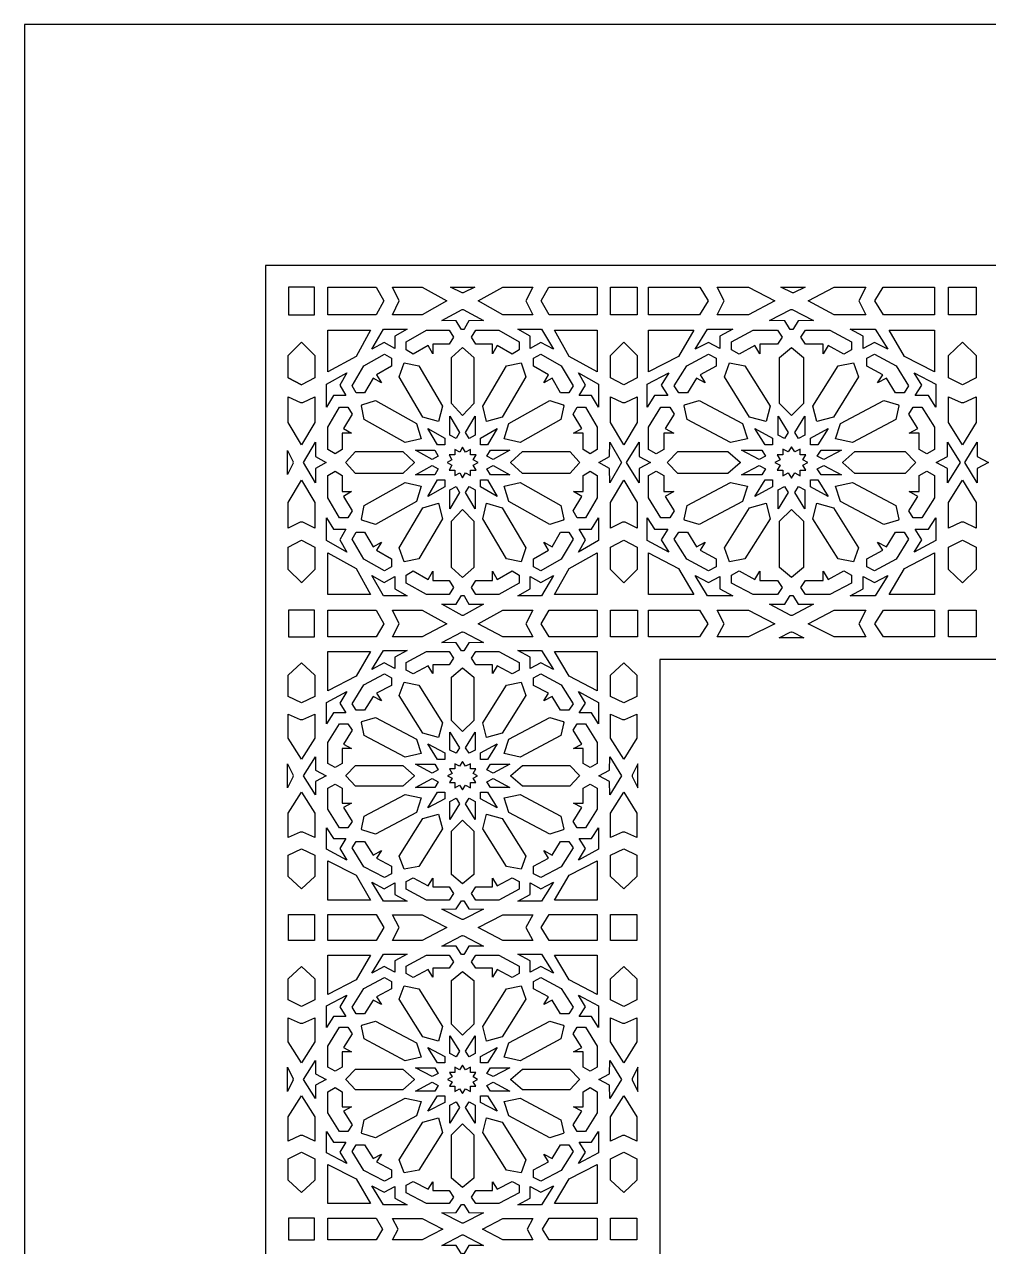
# Model space of a CAD drawing. Extents: x -330 to 330, y -275 to 275.
# Drawn here: x -330 to -110, y -4 to 275 of the extents above; entities that cross this region are included whole.
import ezdxf

# ---------------------------------------------------------------- set-up
doc = ezdxf.new("R2010")
doc.units = 0
doc.layers.add('LAYER_1', color=18, linetype='CONTINUOUS')
doc.layers.add('LAYER_2', color=150, linetype='CONTINUOUS')

msp = doc.modelspace()

# ---------------------------------------------------------------- linework, layer by layer
at = {"layer": 'LAYER_1'}
for points in [[(-330, 275), (-330, -275), (330, -275), (330, 130), (180, 275)], [(-269.77, 208.73), (-263.77, 208.73), (-263.77, 215), (-269.77, 215)], [(-247.94, 211.91), (-249.76, 208.73), (-255.41, 208.73), (-260.75, 208.73), (-260.75, 215), (-249.71, 215)], [(-233.57, 211.87), (-239.21, 208.74), (-246, 208.74), (-244.47, 211.87), (-246, 215), (-239.21, 215)], [(-229.87, 213.7), (-230, 213.72), (-230.13, 213.7), (-232.77, 215), (-227.23, 215)], [(-215.53, 211.87), (-214, 208.74), (-220.79, 208.74), (-226.43, 211.87), (-220.79, 215), (-214, 215)], [(-199.25, 208.73), (-204.59, 208.73), (-210.24, 208.73), (-212.06, 211.91), (-210.29, 215), (-199.25, 215)], [(-190.14, 208.73), (-196.22, 208.73), (-196.22, 215), (-190.14, 215)], [(-173.98, 211.91), (-175.9, 208.73), (-181.89, 208.73), (-187.57, 208.73), (-187.57, 215), (-175.85, 215)], [(-158.72, 211.87), (-164.71, 208.74), (-171.92, 208.74), (-170.29, 211.87), (-171.92, 215), (-164.71, 215)], [(-154.47, 213.7), (-154.6, 213.72), (-154.73, 213.7), (-157.37, 215), (-151.83, 215)], [(-139.59, 211.87), (-137.96, 208.74), (-145.16, 208.74), (-151.15, 211.87), (-145.16, 215), (-137.96, 215)], [(-122.31, 208.73), (-127.98, 208.73), (-133.97, 208.73), (-135.9, 211.91), (-134.03, 215), (-122.31, 215)], [(-112.78, 208.73), (-119.11, 208.73), (-119.11, 215), (-112.78, 215)], [(-225.26, 207.38), (-228.54, 207.32), (-229.58, 205.59), (-229.72, 205.36), (-230, 205.36), (-230.28, 205.36), (-230.42, 205.59), (-231.46, 207.32), (-234.74, 207.38), (-230.13, 209.93), (-230, 209.9), (-229.87, 209.93)], [(-149.91, 207.38), (-153.39, 207.32), (-154.49, 205.59), (-154.64, 205.36), (-154.94, 205.36), (-155.23, 205.36), (-155.38, 205.59), (-156.48, 207.32), (-159.97, 207.38), (-155.07, 209.93), (-154.94, 209.9), (-154.8, 209.93)], [(-254.29, 199.17), (-260.75, 195.66), (-260.75, 205.17), (-251, 205.17)], [(-245.43, 203.81), (-245.43, 201.03), (-247.89, 202.42), (-250.74, 200.84), (-248.03, 205.43), (-242.62, 205.45)], [(-233.04, 205.17), (-232.04, 203.57), (-233.03, 201.98), (-236.79, 201.98), (-236.79, 199.84), (-237.88, 201.69), (-241.28, 199.76), (-242.91, 200.69), (-242.91, 202.54), (-238.24, 205.17)], [(-217.09, 202.54), (-217.09, 200.69), (-218.72, 199.76), (-222.12, 201.69), (-223.21, 199.84), (-223.21, 201.98), (-226.97, 201.98), (-227.96, 203.57), (-226.96, 205.17), (-221.76, 205.17)], [(-211.97, 205.43), (-209.26, 200.84), (-212.11, 202.42), (-214.57, 201.03), (-214.57, 203.81), (-217.38, 205.45)], [(-199.25, 195.66), (-205.71, 199.17), (-209, 205.17), (-199.25, 205.17)], [(-180.71, 199.17), (-187.57, 195.66), (-187.57, 205.17), (-177.21, 205.17)], [(-171.31, 203.81), (-171.31, 201.03), (-173.91, 202.42), (-176.94, 200.84), (-174.07, 205.43), (-168.32, 205.45)], [(-158.16, 205.17), (-157.1, 203.57), (-158.16, 201.98), (-162.14, 201.98), (-162.14, 199.84), (-163.29, 201.69), (-166.9, 199.76), (-168.63, 200.69), (-168.63, 202.54), (-163.68, 205.17)], [(-141.24, 202.54), (-141.24, 200.69), (-142.97, 199.76), (-146.58, 201.69), (-147.74, 199.84), (-147.74, 201.98), (-151.72, 201.98), (-152.77, 203.57), (-151.71, 205.17), (-146.19, 205.17)], [(-135.8, 205.43), (-132.93, 200.84), (-135.96, 202.42), (-138.56, 201.03), (-138.56, 203.81), (-141.55, 205.45)], [(-122.31, 195.66), (-129.17, 199.17), (-132.66, 205.17), (-122.31, 205.17)], [(-263.76, 199.46), (-263.76, 194.3), (-266.76, 192.71), (-269.78, 194.3), (-269.78, 199.46), (-266.74, 202.45)], [(-227.43, 198.99), (-227.43, 188.43), (-230, 185.75), (-232.57, 188.43), (-232.57, 198.99), (-230, 201.23)], [(-190.13, 199.46), (-190.13, 194.3), (-193.18, 192.7), (-196.23, 194.3), (-196.23, 199.46), (-193.18, 202.45)], [(-152.21, 198.99), (-152.21, 188.43), (-154.94, 185.75), (-157.66, 188.43), (-157.66, 198.99), (-154.94, 201.23)], [(-112.77, 199.46), (-112.77, 194.3), (-115.92, 192.7), (-119.12, 194.3), (-119.12, 199.46), (-115.92, 202.45)], [(-246.22, 198.81), (-246.22, 196.96), (-249.62, 195.03), (-248.54, 193.19), (-250.41, 194.25), (-252.37, 190.92), (-254.27, 190.92), (-255.2, 192.51), (-252.51, 197.09), (-247.85, 199.73)], [(-207.49, 197.09), (-204.8, 192.51), (-205.73, 190.92), (-207.63, 190.92), (-209.59, 194.25), (-211.46, 193.19), (-210.38, 195.03), (-213.78, 196.96), (-213.78, 198.81), (-212.15, 199.73)], [(-172.15, 198.81), (-172.15, 196.96), (-175.75, 195.03), (-174.6, 193.19), (-176.59, 194.25), (-178.68, 190.92), (-180.68, 190.92), (-181.68, 192.51), (-178.82, 197.09), (-173.88, 199.73)], [(-131.05, 197.09), (-128.2, 192.51), (-129.19, 190.92), (-131.2, 190.92), (-133.28, 194.25), (-135.27, 193.19), (-134.12, 195.03), (-137.73, 196.96), (-137.73, 198.81), (-136, 199.73)], [(-258.03, 192.66), (-256.62, 190.26), (-259.44, 190.26), (-261.03, 187.62), (-261.03, 192.84), (-256.42, 195.46)], [(-240, 197.03), (-234.61, 187.87), (-235.48, 184.32), (-239.06, 185.37), (-244.44, 194.52), (-243.36, 197.71)], [(-215.56, 194.52), (-220.94, 185.37), (-224.52, 184.32), (-225.39, 187.87), (-220, 197.03), (-216.64, 197.71)], [(-198.97, 192.84), (-198.97, 187.62), (-200.56, 190.26), (-203.38, 190.26), (-201.97, 192.66), (-203.58, 195.46)], [(-184.68, 192.66), (-183.18, 190.26), (-186.18, 190.26), (-187.86, 187.62), (-187.86, 192.84), (-182.96, 195.46)], [(-165.55, 197.03), (-159.83, 187.87), (-160.75, 184.32), (-164.55, 185.37), (-170.26, 194.52), (-169.12, 197.71)], [(-139.62, 194.52), (-145.32, 185.37), (-149.12, 184.32), (-150.04, 187.87), (-144.32, 197.03), (-140.76, 197.71)], [(-122.01, 192.84), (-122.01, 187.62), (-123.7, 190.26), (-126.7, 190.26), (-125.2, 192.66), (-126.91, 195.46)], [(-266.76, 192.71), (-266.76, 192.71), (-266.74, 192.7), (-266.76, 192.71), (-266.77, 192.7), (-269.78, 194.3)], [(-263.76, 184.1), (-266.76, 179.03), (-269.78, 184.1), (-269.78, 189.97), (-267.01, 188.66), (-266.49, 188.66), (-263.76, 189.97)], [(-190.13, 184.1), (-193.18, 179.01), (-196.23, 184.1), (-196.23, 189.97), (-193.47, 188.66), (-192.89, 188.66), (-190.13, 189.97)], [(-112.77, 184.1), (-115.92, 179.01), (-119.12, 184.1), (-119.12, 189.97), (-116.23, 188.66), (-115.63, 188.66), (-112.77, 189.97)], [(-256.18, 187.66), (-255.24, 186.06), (-257.2, 182.73), (-255.32, 181.66), (-257.49, 181.66), (-257.49, 177.98), (-259.12, 177), (-260.75, 177.99), (-260.75, 183.09), (-258.07, 187.66)], [(-240.55, 183.88), (-239.49, 180.38), (-243.13, 179.54), (-252.45, 184.82), (-253.11, 187.96), (-252.99, 188.16), (-249.89, 189.17)], [(-207.01, 188.16), (-206.89, 187.96), (-207.55, 184.82), (-216.87, 179.54), (-220.51, 180.38), (-219.45, 183.88), (-210.11, 189.17)], [(-199.25, 183.09), (-199.25, 177.99), (-200.88, 177), (-202.51, 177.98), (-202.51, 181.66), (-204.68, 181.66), (-202.8, 182.73), (-204.76, 186.06), (-203.82, 187.66), (-201.93, 187.66)], [(-182.71, 187.66), (-181.71, 186.06), (-183.8, 182.73), (-181.81, 181.66), (-184.1, 181.66), (-184.1, 177.98), (-185.83, 177), (-187.57, 177.99), (-187.57, 183.09), (-184.72, 187.66)], [(-166.13, 183.88), (-165, 180.38), (-168.87, 179.54), (-178.76, 184.82), (-179.46, 187.96), (-179.33, 188.16), (-176.04, 189.17)], [(-130.55, 188.16), (-130.42, 187.96), (-131.12, 184.82), (-141.01, 179.54), (-144.87, 180.38), (-143.75, 183.88), (-133.84, 189.17)], [(-122.31, 183.09), (-122.31, 177.99), (-124.05, 177), (-125.77, 177.98), (-125.77, 181.66), (-128.07, 181.66), (-126.07, 182.73), (-128.16, 186.06), (-127.16, 187.66), (-125.16, 187.66)], [(-230.68, 181.83), (-231.49, 180.45), (-232.9, 181.25), (-232.9, 185.59)], [(-227.1, 181.25), (-228.51, 180.45), (-229.32, 181.83), (-227.1, 185.59)], [(-155.66, 181.83), (-156.52, 180.45), (-158.01, 181.25), (-158.01, 185.59)], [(-151.86, 181.25), (-153.36, 180.45), (-154.21, 181.83), (-151.86, 185.59)], [(-234.07, 180.57), (-234.07, 179), (-235.69, 179), (-237.9, 182.75)], [(-224.31, 179), (-225.93, 179), (-225.93, 180.57), (-222.1, 182.75)], [(-159.25, 180.57), (-159.25, 179), (-160.98, 179), (-163.32, 182.75)], [(-148.9, 179), (-150.62, 179), (-150.62, 180.57), (-146.56, 182.75)], [(-263.54, 176.39), (-261.1, 175), (-263.54, 173.61), (-263.57, 170.38), (-266.28, 175), (-263.57, 179.62)], [(-193.72, 175), (-196.43, 170.38), (-196.46, 173.61), (-198.9, 175), (-196.46, 176.39), (-196.43, 179.62)], [(-189.69, 176.39), (-187.13, 175), (-189.69, 173.61), (-189.72, 170.38), (-192.57, 175), (-189.72, 179.62)], [(-156.89, 173.28), (-156.89, 171.95), (-155.67, 172.6), (-154.94, 171.43), (-154.2, 172.6), (-152.98, 171.95), (-152.98, 173.28), (-151.64, 173.28), (-152.33, 174.38), (-151.17, 175), (-152.33, 175.62), (-151.64, 176.72), (-152.98, 176.72), (-152.98, 178.05), (-154.2, 177.4), (-154.94, 178.57), (-155.67, 177.4), (-156.89, 178.05), (-156.89, 176.72), (-158.24, 176.72), (-157.55, 175.62), (-158.71, 175), (-157.55, 174.38), (-158.24, 173.28)], [(-116.44, 175), (-119.32, 170.38), (-119.35, 173.61), (-121.94, 175), (-119.35, 176.39), (-119.32, 179.62)], [(-112.54, 176.39), (-109.97, 175), (-112.54, 173.61), (-112.57, 170.38), (-115.41, 175), (-112.57, 179.62)], [(-268.7, 175.13), (-268.72, 175), (-268.7, 174.87), (-270, 172.23), (-270, 177.77)], [(-241.02, 175.06), (-241.04, 175), (-241.02, 174.94), (-243.66, 172.48), (-254.44, 172.48), (-256.61, 174.88), (-256.66, 175), (-256.61, 175.12), (-254.44, 177.52), (-243.66, 177.52)], [(-236.36, 177.83), (-235.56, 176.47), (-236.96, 175.67), (-240.77, 177.83)], [(-231.78, 178), (-231.78, 176.72), (-233.06, 176.72), (-232.42, 175.63), (-233.52, 175), (-232.42, 174.37), (-233.06, 173.28), (-231.78, 173.28), (-231.78, 172), (-230.66, 172.63), (-230, 171.52), (-229.34, 172.63), (-228.22, 172), (-228.22, 173.28), (-226.94, 173.28), (-227.58, 174.37), (-226.48, 175), (-227.58, 175.63), (-226.94, 176.72), (-228.22, 176.72), (-228.22, 178), (-229.34, 177.37), (-230, 178.48), (-230.66, 177.37)], [(-223.04, 175.67), (-224.44, 176.47), (-223.64, 177.83), (-219.23, 177.83)], [(-205.56, 177.52), (-203.39, 175.12), (-203.34, 175), (-203.39, 174.88), (-205.56, 172.48), (-216.34, 172.48), (-218.98, 174.94), (-218.96, 175), (-218.98, 175.06), (-216.34, 177.52)], [(-166.62, 175.06), (-166.65, 175), (-166.62, 174.94), (-169.43, 172.48), (-180.87, 172.48), (-183.17, 174.88), (-183.22, 175), (-183.17, 175.12), (-180.87, 177.52), (-169.43, 177.52)], [(-161.69, 177.83), (-160.83, 176.47), (-162.32, 175.67), (-166.37, 177.83)], [(-147.55, 175.67), (-149.04, 176.47), (-148.19, 177.83), (-143.51, 177.83)], [(-129, 177.52), (-126.7, 175.12), (-126.65, 175), (-126.7, 174.88), (-129, 172.48), (-140.45, 172.48), (-143.25, 174.94), (-143.22, 175), (-143.25, 175.06), (-140.45, 177.52)], [(-257.49, 172.02), (-257.49, 168.34), (-255.32, 168.34), (-257.2, 167.27), (-255.24, 163.94), (-256.18, 162.34), (-258.07, 162.34), (-260.75, 166.91), (-260.75, 172.01), (-259.12, 173)], [(-235.56, 173.53), (-236.36, 172.17), (-240.77, 172.17), (-236.96, 174.33)], [(-219.23, 172.17), (-223.64, 172.17), (-224.44, 173.53), (-223.04, 174.33)], [(-199.25, 172.01), (-199.25, 166.91), (-201.93, 162.34), (-203.82, 162.34), (-204.76, 163.94), (-202.8, 167.27), (-204.68, 168.34), (-202.51, 168.34), (-202.51, 172.02), (-200.88, 173)], [(-184.1, 172.02), (-184.1, 168.34), (-181.81, 168.34), (-183.8, 167.27), (-181.71, 163.94), (-182.71, 162.34), (-184.72, 162.34), (-187.57, 166.91), (-187.57, 172.01), (-185.83, 173)], [(-160.83, 173.53), (-161.69, 172.17), (-166.37, 172.17), (-162.32, 174.33)], [(-143.51, 172.17), (-148.19, 172.17), (-149.04, 173.53), (-147.55, 174.33)], [(-122.31, 172.01), (-122.31, 166.91), (-125.16, 162.34), (-127.16, 162.34), (-128.16, 163.94), (-126.07, 167.27), (-128.07, 168.34), (-125.77, 168.34), (-125.77, 172.02), (-124.05, 173)], [(-263.76, 165.9), (-263.76, 160.03), (-266.49, 161.34), (-267.05, 161.34), (-269.78, 160.03), (-269.78, 165.9), (-266.74, 170.99)], [(-239.49, 169.62), (-240.55, 166.12), (-249.89, 160.83), (-252.99, 161.84), (-253.11, 162.04), (-252.45, 165.18), (-243.13, 170.46)], [(-234.07, 169.43), (-237.9, 167.25), (-235.69, 171), (-234.07, 171)], [(-224.31, 171), (-222.1, 167.25), (-225.93, 169.43), (-225.93, 171)], [(-207.55, 165.18), (-206.89, 162.04), (-207.01, 161.84), (-210.11, 160.83), (-219.45, 166.12), (-220.51, 169.62), (-216.87, 170.46)], [(-190.13, 165.9), (-190.13, 160.03), (-192.89, 161.34), (-193.47, 161.34), (-196.23, 160.03), (-196.23, 165.9), (-193.18, 170.99)], [(-165, 169.62), (-166.13, 166.12), (-176.04, 160.83), (-179.33, 161.84), (-179.46, 162.04), (-178.76, 165.18), (-168.87, 170.46)], [(-159.25, 169.43), (-163.32, 167.25), (-160.98, 171), (-159.25, 171)], [(-148.9, 171), (-146.56, 167.25), (-150.62, 169.43), (-150.62, 171)], [(-131.12, 165.18), (-130.42, 162.04), (-130.55, 161.84), (-133.84, 160.83), (-143.75, 166.12), (-144.87, 169.62), (-141.01, 170.46)], [(-112.77, 165.9), (-112.77, 160.03), (-115.63, 161.34), (-116.23, 161.34), (-119.12, 160.03), (-119.12, 165.9), (-115.92, 170.99)], [(-230.68, 168.17), (-232.9, 164.41), (-232.9, 168.75), (-231.49, 169.55)], [(-227.1, 168.75), (-227.1, 164.41), (-229.32, 168.17), (-228.51, 169.55)], [(-155.66, 168.17), (-158.01, 164.41), (-158.01, 168.75), (-156.52, 169.55)], [(-151.86, 168.75), (-151.86, 164.41), (-154.21, 168.17), (-153.36, 169.55)], [(-234.61, 162.13), (-240, 152.97), (-243.36, 152.29), (-244.44, 155.48), (-239.06, 164.63), (-235.48, 165.68)], [(-220.94, 164.63), (-215.56, 155.48), (-216.64, 152.29), (-220, 152.97), (-225.39, 162.13), (-224.52, 165.68)], [(-159.83, 162.13), (-165.55, 152.97), (-169.12, 152.29), (-170.26, 155.48), (-164.55, 164.63), (-160.75, 165.68)], [(-145.32, 164.63), (-139.62, 155.48), (-140.76, 152.29), (-144.32, 152.97), (-150.04, 162.13), (-149.12, 165.68)], [(-259.44, 159.74), (-256.62, 159.74), (-258.03, 157.34), (-256.42, 154.54), (-261.03, 157.16), (-261.03, 162.38)], [(-227.43, 161.57), (-227.43, 151.01), (-230, 148.77), (-232.57, 151.01), (-232.57, 161.57), (-230, 164.25)], [(-198.97, 157.16), (-203.58, 154.54), (-201.97, 157.34), (-203.38, 159.74), (-200.56, 159.74), (-198.97, 162.38)], [(-186.18, 159.74), (-183.18, 159.74), (-184.68, 157.34), (-182.96, 154.54), (-187.86, 157.16), (-187.86, 162.38)], [(-152.21, 161.57), (-152.21, 151.01), (-154.94, 148.77), (-157.66, 151.01), (-157.66, 161.57), (-154.94, 164.25)], [(-122.01, 157.16), (-126.91, 154.54), (-125.2, 157.34), (-126.7, 159.74), (-123.7, 159.74), (-122.01, 162.38)], [(-250.41, 155.75), (-248.54, 156.81), (-249.62, 154.97), (-246.22, 153.04), (-246.22, 151.19), (-247.85, 150.27), (-252.51, 152.91), (-255.2, 157.49), (-254.27, 159.08), (-252.37, 159.08)], [(-205.73, 159.08), (-204.8, 157.49), (-207.49, 152.91), (-212.15, 150.27), (-213.78, 151.19), (-213.78, 153.04), (-210.38, 154.97), (-211.46, 156.81), (-209.59, 155.75), (-207.63, 159.08)], [(-176.59, 155.75), (-174.6, 156.81), (-175.75, 154.97), (-172.15, 153.04), (-172.15, 151.19), (-173.88, 150.27), (-178.82, 152.91), (-181.68, 157.49), (-180.68, 159.08), (-178.68, 159.08)], [(-129.19, 159.08), (-128.2, 157.49), (-131.05, 152.91), (-136, 150.27), (-137.73, 151.19), (-137.73, 153.04), (-134.12, 154.97), (-135.27, 156.81), (-133.28, 155.75), (-131.2, 159.08)], [(-263.76, 155.7), (-263.76, 150.54), (-266.76, 147.56), (-266.77, 147.57), (-266.77, 147.57), (-269.78, 150.54), (-269.78, 155.7), (-266.77, 157.3), (-266.77, 157.28), (-266.74, 157.3)], [(-190.13, 155.7), (-190.13, 150.54), (-193.18, 147.55), (-196.23, 150.54), (-196.23, 155.7), (-193.18, 157.3)], [(-112.77, 155.7), (-112.77, 150.54), (-115.92, 147.55), (-119.12, 150.54), (-119.12, 155.7), (-115.92, 157.3)], [(-254.29, 150.83), (-251, 144.83), (-260.75, 144.83), (-260.75, 154.34)], [(-199.25, 144.83), (-209, 144.83), (-205.71, 150.83), (-199.25, 154.34)], [(-180.71, 150.83), (-177.21, 144.83), (-187.57, 144.83), (-187.57, 154.34)], [(-122.31, 144.83), (-132.66, 144.83), (-129.17, 150.83), (-122.31, 154.34)], [(-247.89, 147.58), (-245.43, 148.97), (-245.43, 146.19), (-242.62, 144.55), (-248.03, 144.57), (-250.74, 149.16)], [(-237.88, 148.31), (-236.79, 150.16), (-236.79, 148.02), (-233.03, 148.02), (-232.04, 146.43), (-233.04, 144.83), (-238.24, 144.83), (-242.91, 147.46), (-242.91, 149.31), (-241.28, 150.24)], [(-217.09, 149.31), (-217.09, 147.46), (-221.76, 144.83), (-226.96, 144.83), (-227.96, 146.43), (-226.97, 148.02), (-223.21, 148.02), (-223.21, 150.16), (-222.12, 148.31), (-218.72, 150.24)], [(-211.97, 144.57), (-217.38, 144.55), (-214.57, 146.19), (-214.57, 148.97), (-212.11, 147.58), (-209.26, 149.16)], [(-173.91, 147.58), (-171.31, 148.97), (-171.31, 146.19), (-168.32, 144.55), (-174.07, 144.57), (-176.94, 149.16)], [(-163.29, 148.31), (-162.14, 150.16), (-162.14, 148.02), (-158.16, 148.02), (-157.1, 146.43), (-158.16, 144.83), (-163.68, 144.83), (-168.63, 147.46), (-168.63, 149.31), (-166.9, 150.24)], [(-141.24, 149.31), (-141.24, 147.46), (-146.19, 144.83), (-151.71, 144.83), (-152.77, 146.43), (-151.72, 148.02), (-147.74, 148.02), (-147.74, 150.16), (-146.58, 148.31), (-142.97, 150.24)], [(-135.8, 144.57), (-141.55, 144.55), (-138.56, 146.19), (-138.56, 148.97), (-135.96, 147.58), (-132.93, 149.16)], [(-266.76, 147.56), (-266.76, 147.56), (-266.74, 147.55), (-266.76, 147.56), (-266.77, 147.55), (-266.77, 147.57)], [(-229.58, 144.41), (-228.54, 142.68), (-225.26, 142.62), (-229.87, 140.07), (-230, 140.1), (-230.13, 140.07), (-234.74, 142.62), (-231.46, 142.68), (-230.42, 144.41), (-230.28, 144.64), (-230, 144.64), (-229.72, 144.64)], [(-154.49, 144.41), (-153.39, 142.68), (-149.91, 142.62), (-154.8, 140.07), (-154.94, 140.1), (-155.07, 140.07), (-159.97, 142.62), (-156.48, 142.68), (-155.38, 144.41), (-155.23, 144.64), (-154.94, 144.64), (-154.64, 144.64)], [(-269.76, 135.17), (-263.77, 135.17), (-263.77, 141.27), (-269.76, 141.27)], [(-247.97, 138.13), (-249.76, 135.18), (-260.75, 135.18), (-260.75, 138.13), (-260.75, 141.27), (-249.76, 141.27)], [(-233.57, 138.13), (-239.21, 135.19), (-246, 135.19), (-244.47, 138.13), (-246, 141.26), (-239.21, 141.26)], [(-215.53, 138.13), (-214, 135.19), (-220.79, 135.19), (-226.43, 138.13), (-220.79, 141.26), (-214, 141.26)], [(-199.25, 138.13), (-199.25, 135.18), (-210.24, 135.18), (-212.03, 138.13), (-210.24, 141.27), (-199.25, 141.27)], [(-190.05, 138.13), (-190.05, 135.17), (-196.23, 135.17), (-196.23, 138.13), (-196.23, 141.27), (-190.05, 141.27)], [(-174, 138.13), (-175.9, 135.18), (-187.57, 135.18), (-187.57, 138.13), (-187.57, 141.27), (-175.9, 141.27)], [(-158.72, 138.13), (-164.71, 135.19), (-171.92, 135.19), (-170.29, 138.13), (-171.92, 141.26), (-164.71, 141.26)], [(-139.59, 138.13), (-137.96, 135.19), (-145.16, 135.19), (-151.15, 138.13), (-145.16, 141.26), (-137.96, 141.26)], [(-122.31, 138.13), (-122.31, 135.18), (-133.97, 135.18), (-135.88, 138.13), (-133.97, 141.27), (-122.31, 141.27)], [(-112.78, 138.13), (-112.78, 135.17), (-119.11, 135.17), (-119.11, 138.13), (-119.11, 141.27), (-112.78, 141.27)], [(-225.26, 133.91), (-228.54, 133.85), (-229.58, 132.22), (-229.72, 132), (-230, 132.01), (-230.28, 132), (-230.42, 132.22), (-231.46, 133.85), (-234.74, 133.91), (-230.13, 136.3), (-230, 136.28), (-229.87, 136.3)], [(-152.14, 135), (-157.73, 135), (-155.07, 136.3), (-154.94, 136.28), (-154.8, 136.3)], [(-254.29, 126.19), (-260.75, 122.89), (-260.75, 131.83), (-251, 131.83)], [(-245.43, 130.55), (-245.43, 127.94), (-247.89, 129.25), (-250.74, 127.76), (-248.03, 132.08), (-242.62, 132.09)], [(-233.04, 131.83), (-232.04, 130.33), (-233.03, 128.83), (-236.79, 128.83), (-236.79, 126.82), (-237.88, 128.56), (-241.28, 126.75), (-242.91, 127.62), (-242.91, 129.35), (-238.24, 131.83)], [(-217.09, 129.35), (-217.09, 127.62), (-218.72, 126.75), (-222.12, 128.56), (-223.21, 126.82), (-223.21, 128.83), (-226.97, 128.83), (-227.96, 130.33), (-226.96, 131.83), (-221.76, 131.83)], [(-211.97, 132.08), (-209.26, 127.76), (-212.11, 129.25), (-214.57, 127.94), (-214.57, 130.55), (-217.38, 132.09)], [(-199.25, 122.89), (-205.71, 126.19), (-209, 131.83), (-199.25, 131.83)], [(-263.76, 126.46), (-263.76, 121.61), (-266.77, 120.11), (-269.78, 121.61), (-269.78, 126.46), (-266.77, 129.27)], [(-190.22, 126.46), (-190.22, 121.61), (-193.23, 120.11), (-196.24, 121.61), (-196.24, 126.46), (-193.23, 129.27)], [(-246.22, 125.85), (-246.22, 124.11), (-249.62, 122.3), (-248.54, 120.57), (-250.41, 121.57), (-252.37, 118.43), (-254.27, 118.43), (-255.2, 119.93), (-252.51, 124.23), (-247.85, 126.72)], [(-227.43, 126.02), (-227.43, 116.09), (-230, 113.58), (-232.57, 116.09), (-232.57, 126.02), (-230, 128.12)], [(-207.49, 124.23), (-204.8, 119.93), (-205.73, 118.43), (-207.63, 118.43), (-209.59, 121.57), (-211.46, 120.57), (-210.38, 122.3), (-213.78, 124.11), (-213.78, 125.85), (-212.15, 126.72)], [(-240, 124.18), (-234.61, 115.57), (-235.48, 112.23), (-239.06, 113.22), (-244.44, 121.82), (-243.36, 124.82)], [(-215.56, 121.82), (-220.94, 113.22), (-224.52, 112.23), (-225.39, 115.57), (-220, 124.18), (-216.64, 124.82)], [(-258.03, 120.07), (-256.62, 117.82), (-259.44, 117.82), (-261.03, 115.34), (-261.03, 120.24), (-256.42, 122.7)], [(-198.97, 120.24), (-198.97, 115.34), (-200.56, 117.82), (-203.38, 117.82), (-201.97, 120.07), (-203.58, 122.7)], [(-263.76, 112.03), (-266.77, 107.24), (-269.78, 112.03), (-269.78, 117.55), (-267.05, 116.31), (-266.49, 116.31), (-263.76, 117.55)], [(-190.22, 112.03), (-193.23, 107.24), (-196.24, 112.03), (-196.24, 117.55), (-193.51, 116.31), (-192.95, 116.31), (-190.22, 117.55)], [(-256.18, 115.37), (-255.24, 113.87), (-257.2, 110.73), (-255.32, 109.73), (-257.49, 109.73), (-257.49, 106.27), (-259.12, 105.35), (-260.75, 106.28), (-260.75, 111.07), (-258.07, 115.37)], [(-240.55, 111.82), (-239.49, 108.53), (-243.13, 107.74), (-252.45, 112.7), (-253.11, 115.65), (-252.99, 115.84), (-249.89, 116.79)], [(-207.01, 115.84), (-206.89, 115.65), (-207.55, 112.7), (-216.87, 107.74), (-220.51, 108.53), (-219.45, 111.82), (-210.11, 116.79)], [(-199.25, 111.07), (-199.25, 106.28), (-200.88, 105.35), (-202.51, 106.27), (-202.51, 109.73), (-204.68, 109.73), (-202.8, 110.73), (-204.76, 113.87), (-203.82, 115.37), (-201.93, 115.37)], [(-230.68, 109.89), (-231.49, 108.6), (-232.9, 109.35), (-232.9, 113.43)], [(-227.1, 109.35), (-228.51, 108.6), (-229.32, 109.89), (-227.1, 113.43)], [(-234.07, 108.71), (-234.07, 107.23), (-235.69, 107.23), (-237.9, 110.75)], [(-224.31, 107.23), (-225.93, 107.23), (-225.93, 108.71), (-222.1, 110.75)], [(-268.7, 103.6), (-268.72, 103.47), (-268.7, 103.34), (-270, 100.7), (-270, 106.24)], [(-263.54, 104.77), (-261.1, 103.47), (-263.54, 102.17), (-263.57, 99.13), (-266.28, 103.47), (-263.57, 107.81)], [(-236.36, 106.13), (-235.56, 104.85), (-236.96, 104.1), (-240.77, 106.13)], [(-227.62, 102.91), (-226.58, 103.47), (-227.62, 104.03), (-227, 105.03), (-228.22, 105.03), (-228.22, 106.24), (-229.33, 105.65), (-230, 106.72), (-230.67, 105.65), (-231.78, 106.24), (-231.78, 105.03), (-233, 105.03), (-232.38, 104.03), (-233.42, 103.47), (-232.38, 102.91), (-233, 101.91), (-231.78, 101.91), (-231.78, 100.7), (-230.67, 101.3), (-230, 100.23), (-229.33, 101.3), (-228.22, 100.7), (-228.22, 101.91), (-227, 101.91)], [(-223.04, 104.1), (-224.44, 104.85), (-223.64, 106.13), (-219.23, 106.13)], [(-193.72, 103.47), (-196.43, 99.13), (-196.46, 102.17), (-198.9, 103.47), (-196.46, 104.77), (-196.43, 107.81)], [(-191.3, 103.6), (-191.28, 103.47), (-191.3, 103.34), (-190, 100.7), (-190, 106.24)], [(-241.02, 103.53), (-241.04, 103.47), (-241.02, 103.42), (-243.66, 101.11), (-254.44, 101.11), (-256.61, 103.36), (-256.66, 103.47), (-256.61, 103.59), (-254.44, 105.84), (-243.66, 105.84)], [(-205.56, 105.84), (-203.39, 103.59), (-203.34, 103.47), (-203.39, 103.36), (-205.56, 101.11), (-216.34, 101.11), (-218.98, 103.42), (-218.96, 103.47), (-218.98, 103.53), (-216.34, 105.84)], [(-257.49, 100.67), (-257.49, 97.21), (-255.32, 97.21), (-257.2, 96.21), (-255.24, 93.07), (-256.18, 91.57), (-258.07, 91.57), (-260.75, 95.87), (-260.75, 100.66), (-259.12, 101.59)], [(-235.56, 102.09), (-236.36, 100.81), (-240.77, 100.81), (-236.96, 102.84)], [(-219.23, 100.81), (-223.64, 100.81), (-224.44, 102.09), (-223.04, 102.84)], [(-199.25, 100.66), (-199.25, 95.87), (-201.93, 91.57), (-203.82, 91.57), (-204.76, 93.07), (-202.8, 96.21), (-204.68, 97.21), (-202.51, 97.21), (-202.51, 100.67), (-200.88, 101.59)], [(-263.76, 94.92), (-263.76, 89.4), (-266.49, 90.63), (-267.05, 90.63), (-269.78, 89.4), (-269.78, 94.92), (-266.77, 99.7)], [(-239.49, 98.41), (-240.55, 95.13), (-249.89, 90.15), (-252.99, 91.1), (-253.11, 91.29), (-252.45, 94.24), (-243.13, 99.2)], [(-234.07, 98.23), (-237.9, 96.19), (-235.69, 99.71), (-234.07, 99.71)], [(-230.68, 97.05), (-232.9, 93.51), (-232.9, 97.6), (-231.49, 98.35)], [(-227.1, 97.6), (-227.1, 93.51), (-229.32, 97.05), (-228.51, 98.35)], [(-224.31, 99.71), (-222.1, 96.19), (-225.93, 98.23), (-225.93, 99.71)], [(-207.55, 94.24), (-206.89, 91.29), (-207.01, 91.1), (-210.11, 90.15), (-219.45, 95.13), (-220.51, 98.41), (-216.87, 99.2)], [(-190.22, 94.92), (-190.22, 89.4), (-192.95, 90.63), (-193.51, 90.63), (-196.24, 89.4), (-196.24, 94.92), (-193.23, 99.7)], [(-234.61, 91.38), (-240, 82.76), (-243.36, 82.12), (-244.44, 85.12), (-239.06, 93.72), (-235.48, 94.72)], [(-227.43, 90.85), (-227.43, 80.93), (-230, 78.82), (-232.57, 80.93), (-232.57, 90.85), (-230, 93.36)], [(-220.94, 93.72), (-215.56, 85.12), (-216.64, 82.12), (-220, 82.76), (-225.39, 91.38), (-224.52, 94.72)], [(-259.44, 89.13), (-256.62, 89.13), (-258.03, 86.87), (-256.42, 84.24), (-261.03, 86.7), (-261.03, 91.61)], [(-198.97, 86.7), (-203.58, 84.24), (-201.97, 86.87), (-203.38, 89.13), (-200.56, 89.13), (-198.97, 91.61)], [(-263.76, 85.33), (-263.76, 80.48), (-266.77, 77.67), (-269.78, 80.48), (-269.78, 85.33), (-266.77, 86.83)], [(-250.41, 85.38), (-248.54, 86.38), (-249.62, 84.65), (-246.22, 82.83), (-246.22, 81.1), (-247.85, 80.23), (-252.51, 82.71), (-255.2, 87.01), (-254.27, 88.51), (-252.37, 88.51)], [(-205.73, 88.51), (-204.8, 87.01), (-207.49, 82.71), (-212.15, 80.23), (-213.78, 81.1), (-213.78, 82.83), (-210.38, 84.65), (-211.46, 86.38), (-209.59, 85.38), (-207.63, 88.51)], [(-190.22, 85.33), (-190.22, 80.48), (-193.23, 77.67), (-196.24, 80.48), (-196.24, 85.33), (-193.23, 86.83)], [(-254.29, 80.75), (-251, 75.11), (-260.75, 75.11), (-260.75, 84.05)], [(-199.25, 75.11), (-209, 75.11), (-205.71, 80.75), (-199.25, 84.05)], [(-247.89, 77.7), (-245.43, 79.01), (-245.43, 76.39), (-242.62, 74.85), (-248.03, 74.87), (-250.74, 79.19)], [(-237.88, 78.38), (-236.79, 80.12), (-236.79, 78.11), (-233.03, 78.11), (-232.04, 76.62), (-233.04, 75.11), (-238.24, 75.11), (-242.91, 77.59), (-242.91, 79.33), (-241.28, 80.19)], [(-217.09, 79.33), (-217.09, 77.59), (-221.76, 75.11), (-226.96, 75.11), (-227.96, 76.62), (-226.97, 78.11), (-223.21, 78.11), (-223.21, 80.12), (-222.12, 78.38), (-218.72, 80.19)], [(-211.97, 74.87), (-217.38, 74.85), (-214.57, 76.39), (-214.57, 79.01), (-212.11, 77.7), (-209.26, 79.19)], [(-229.58, 74.72), (-228.54, 73.09), (-225.26, 73.04), (-229.87, 70.64), (-230, 70.66), (-230.13, 70.64), (-234.74, 73.04), (-231.46, 73.09), (-230.42, 74.72), (-230.28, 74.94), (-230, 74.93), (-229.72, 74.94)], [(-263.77, 68.82), (-263.77, 65.86), (-269.77, 65.86), (-269.77, 68.82), (-269.77, 71.77), (-263.77, 71.77)], [(-255.41, 71.77), (-249.76, 71.77), (-247.97, 68.82), (-249.76, 65.86), (-255.41, 65.86), (-260.75, 65.86), (-260.75, 68.82), (-260.75, 71.77)], [(-233.57, 68.82), (-239.21, 65.87), (-246, 65.87), (-244.47, 68.82), (-246, 71.76), (-239.21, 71.76)], [(-215.53, 68.82), (-214, 65.87), (-220.79, 65.87), (-226.43, 68.82), (-220.79, 71.76), (-214, 71.76)], [(-199.25, 68.82), (-199.25, 65.86), (-204.59, 65.86), (-210.24, 65.86), (-212.03, 68.82), (-210.24, 71.77), (-204.59, 71.77), (-199.25, 71.77)], [(-190.23, 68.82), (-190.23, 65.86), (-196.23, 65.86), (-196.23, 68.82), (-196.23, 71.77), (-190.23, 71.77)], [(-225.26, 64.59), (-228.54, 64.54), (-229.58, 62.91), (-229.72, 62.69), (-230, 62.7), (-230.28, 62.69), (-230.42, 62.91), (-231.46, 64.54), (-234.74, 64.59), (-230.13, 66.99), (-230, 66.97), (-229.87, 66.99)], [(-254.29, 56.88), (-260.75, 53.58), (-260.75, 62.52), (-251, 62.52)], [(-245.43, 61.24), (-245.43, 58.63), (-247.89, 59.93), (-250.74, 58.44), (-248.03, 62.76), (-242.62, 62.78)], [(-233.04, 62.52), (-232.04, 61.01), (-233.03, 59.52), (-236.79, 59.52), (-236.79, 57.51), (-237.88, 59.25), (-241.28, 57.44), (-242.91, 58.3), (-242.91, 60.04), (-238.24, 62.52)], [(-217.09, 60.04), (-217.09, 58.3), (-218.72, 57.44), (-222.12, 59.25), (-223.21, 57.51), (-223.21, 59.52), (-226.97, 59.52), (-227.96, 61.01), (-226.96, 62.52), (-221.76, 62.52)], [(-211.97, 62.76), (-209.26, 58.44), (-212.11, 59.93), (-214.57, 58.63), (-214.57, 61.24), (-217.38, 62.78)], [(-199.25, 53.58), (-205.71, 56.88), (-209, 62.52), (-199.25, 62.52)], [(-263.76, 57.15), (-263.76, 52.3), (-266.77, 50.8), (-269.78, 52.3), (-269.78, 57.15), (-266.77, 59.96)], [(-227.43, 56.71), (-227.43, 46.78), (-230, 44.27), (-232.57, 46.78), (-232.57, 56.71), (-230, 58.81)], [(-190.22, 57.15), (-190.22, 52.3), (-193.23, 50.8), (-196.24, 52.3), (-196.24, 57.15), (-193.23, 59.96)], [(-246.22, 56.53), (-246.22, 54.8), (-249.62, 52.98), (-248.54, 51.25), (-250.41, 52.25), (-252.37, 49.12), (-254.27, 49.12), (-255.2, 50.62), (-252.51, 54.92), (-247.85, 57.4)], [(-207.49, 54.92), (-204.8, 50.62), (-205.73, 49.12), (-207.63, 49.12), (-209.59, 52.25), (-211.46, 51.25), (-210.38, 52.98), (-213.78, 54.8), (-213.78, 56.53), (-212.15, 57.4)], [(-258.03, 50.76), (-256.62, 48.5), (-259.44, 48.5), (-261.03, 46.02), (-261.03, 50.93), (-256.42, 53.39)], [(-240, 54.87), (-234.61, 46.25), (-235.48, 42.91), (-239.06, 43.91), (-244.44, 52.51), (-243.36, 55.51)], [(-215.56, 52.51), (-220.94, 43.91), (-224.52, 42.91), (-225.39, 46.25), (-220, 54.87), (-216.64, 55.51)], [(-198.97, 50.93), (-198.97, 46.02), (-200.56, 48.5), (-203.38, 48.5), (-201.97, 50.76), (-203.58, 53.39)], [(-263.76, 42.71), (-266.77, 37.93), (-269.78, 42.71), (-269.78, 48.23), (-267.05, 47), (-266.49, 47), (-263.76, 48.23)], [(-240.55, 42.5), (-239.49, 39.22), (-243.13, 38.43), (-252.45, 43.39), (-253.11, 46.34), (-252.99, 46.53), (-249.89, 47.48)], [(-207.01, 46.53), (-206.89, 46.34), (-207.55, 43.39), (-216.87, 38.43), (-220.51, 39.22), (-219.45, 42.5), (-210.11, 47.48)], [(-190.22, 42.71), (-193.23, 37.93), (-196.24, 42.71), (-196.24, 48.23), (-193.51, 47), (-192.95, 47), (-190.22, 48.23)], [(-256.18, 46.06), (-255.24, 44.56), (-257.2, 41.42), (-255.32, 40.42), (-257.49, 40.42), (-257.49, 36.96), (-259.12, 36.04), (-260.75, 36.97), (-260.75, 41.76), (-258.07, 46.06)], [(-199.25, 41.76), (-199.25, 36.97), (-200.88, 36.04), (-202.51, 36.96), (-202.51, 40.42), (-204.68, 40.42), (-202.8, 41.42), (-204.76, 44.56), (-203.82, 46.06), (-201.93, 46.06)], [(-230.68, 40.58), (-231.49, 39.29), (-232.9, 40.04), (-232.9, 44.12)], [(-227.1, 40.04), (-228.51, 39.29), (-229.32, 40.58), (-227.1, 44.12)], [(-234.07, 39.4), (-234.07, 37.92), (-235.69, 37.92), (-237.9, 41.44)], [(-224.31, 37.92), (-225.93, 37.92), (-225.93, 39.4), (-222.1, 41.44)], [(-268.7, 34.29), (-268.72, 34.16), (-268.7, 34.03), (-270, 31.39), (-270, 36.93)], [(-263.54, 35.46), (-261.1, 34.16), (-263.54, 32.86), (-263.57, 29.82), (-266.28, 34.16), (-263.57, 38.5)], [(-241.02, 34.21), (-241.04, 34.16), (-241.02, 34.1), (-243.66, 31.79), (-254.44, 31.79), (-256.61, 34.05), (-256.66, 34.16), (-256.61, 34.27), (-254.44, 36.52), (-243.66, 36.52)], [(-236.36, 36.82), (-235.56, 35.54), (-236.96, 34.79), (-240.77, 36.82)], [(-228.22, 32.6), (-227, 32.6), (-227.62, 33.6), (-226.58, 34.16), (-227.62, 34.72), (-227, 35.72), (-228.22, 35.72), (-228.22, 36.93), (-229.33, 36.34), (-230, 37.4), (-230.67, 36.34), (-231.78, 36.93), (-231.78, 35.72), (-233, 35.72), (-232.38, 34.72), (-233.42, 34.16), (-232.38, 33.6), (-233, 32.6), (-231.78, 32.6), (-231.78, 31.39), (-230.67, 31.98), (-230, 30.92), (-229.33, 31.98), (-228.22, 31.39)], [(-223.04, 34.79), (-224.44, 35.54), (-223.64, 36.82), (-219.23, 36.82)], [(-205.56, 36.52), (-203.39, 34.27), (-203.34, 34.16), (-203.39, 34.05), (-205.56, 31.79), (-216.34, 31.79), (-218.98, 34.1), (-218.96, 34.16), (-218.98, 34.21), (-216.34, 36.52)], [(-193.72, 34.16), (-196.43, 29.82), (-196.46, 32.86), (-198.9, 34.16), (-196.46, 35.46), (-196.43, 38.5)], [(-191.3, 34.29), (-191.28, 34.16), (-191.3, 34.03), (-190, 31.39), (-190, 36.93)], [(-235.56, 32.78), (-236.36, 31.5), (-240.77, 31.5), (-236.96, 33.53)], [(-219.23, 31.5), (-223.64, 31.5), (-224.44, 32.78), (-223.04, 33.53)], [(-257.49, 31.36), (-257.49, 27.9), (-255.32, 27.9), (-257.2, 26.9), (-255.24, 23.76), (-256.18, 22.26), (-258.07, 22.26), (-260.75, 26.56), (-260.75, 31.35), (-259.12, 32.28)], [(-199.25, 31.35), (-199.25, 26.56), (-201.93, 22.26), (-203.82, 22.26), (-204.76, 23.76), (-202.8, 26.9), (-204.68, 27.9), (-202.51, 27.9), (-202.51, 31.36), (-200.88, 32.28)], [(-263.76, 25.61), (-263.76, 20.08), (-266.49, 21.32), (-267.05, 21.32), (-269.78, 20.08), (-269.78, 25.61), (-266.77, 30.39)], [(-239.49, 29.1), (-240.55, 25.81), (-249.89, 20.84), (-252.99, 21.79), (-253.11, 21.98), (-252.45, 24.93), (-243.13, 29.89)], [(-234.07, 28.92), (-237.9, 26.88), (-235.69, 30.4), (-234.07, 30.4)], [(-230.68, 27.74), (-232.9, 24.2), (-232.9, 28.28), (-231.49, 29.03)], [(-227.1, 28.28), (-227.1, 24.2), (-229.32, 27.74), (-228.51, 29.03)], [(-224.31, 30.4), (-222.1, 26.88), (-225.93, 28.92), (-225.93, 30.4)], [(-207.55, 24.93), (-206.89, 21.98), (-207.01, 21.79), (-210.11, 20.84), (-219.45, 25.81), (-220.51, 29.1), (-216.87, 29.89)], [(-190.22, 25.61), (-190.22, 20.08), (-192.95, 21.32), (-193.51, 21.32), (-196.24, 20.08), (-196.24, 25.61), (-193.23, 30.39)], [(-234.61, 22.07), (-240, 13.45), (-243.36, 12.81), (-244.44, 15.81), (-239.06, 24.41), (-235.48, 25.4)], [(-220.94, 24.41), (-215.56, 15.81), (-216.64, 12.81), (-220, 13.45), (-225.39, 22.07), (-224.52, 25.4)], [(-227.43, 21.54), (-227.43, 11.61), (-230, 9.51), (-232.57, 11.61), (-232.57, 21.54), (-230, 24.05)], [(-259.44, 19.82), (-256.62, 19.82), (-258.03, 17.56), (-256.42, 14.93), (-261.03, 17.39), (-261.03, 22.29)], [(-198.97, 17.39), (-203.58, 14.93), (-201.97, 17.56), (-203.38, 19.82), (-200.56, 19.82), (-198.97, 22.29)], [(-263.76, 16.02), (-263.76, 11.17), (-266.77, 8.36), (-269.78, 11.17), (-269.78, 16.02), (-266.77, 17.52)], [(-250.41, 16.07), (-248.54, 17.06), (-249.62, 15.33), (-246.22, 13.52), (-246.22, 11.78), (-247.85, 10.91), (-252.51, 13.4), (-255.2, 17.7), (-254.27, 19.2), (-252.37, 19.2)], [(-205.73, 19.2), (-204.8, 17.7), (-207.49, 13.4), (-212.15, 10.91), (-213.78, 11.78), (-213.78, 13.52), (-210.38, 15.33), (-211.46, 17.06), (-209.59, 16.07), (-207.63, 19.2)], [(-190.22, 16.02), (-190.22, 11.17), (-193.23, 8.36), (-196.24, 11.17), (-196.24, 16.02), (-193.23, 17.52)], [(-254.29, 11.44), (-251, 5.8), (-260.75, 5.8), (-260.75, 14.74)], [(-199.25, 5.8), (-209, 5.8), (-205.71, 11.44), (-199.25, 14.74)], [(-247.89, 8.38), (-245.43, 9.69), (-245.43, 7.08), (-242.62, 5.54), (-248.03, 5.55), (-250.74, 9.88)], [(-237.88, 9.07), (-236.79, 10.81), (-236.79, 8.8), (-233.03, 8.8), (-232.04, 7.31), (-233.04, 5.8), (-238.24, 5.8), (-242.91, 8.28), (-242.91, 10.01), (-241.28, 10.88)], [(-217.09, 10.01), (-217.09, 8.28), (-221.76, 5.8), (-226.96, 5.8), (-227.96, 7.31), (-226.97, 8.8), (-223.21, 8.8), (-223.21, 10.81), (-222.12, 9.07), (-218.72, 10.88)], [(-211.97, 5.55), (-217.38, 5.54), (-214.57, 7.08), (-214.57, 9.69), (-212.11, 8.38), (-209.26, 9.88)], [(-229.58, 5.41), (-228.54, 3.78), (-225.26, 3.73), (-229.87, 1.33), (-230, 1.35), (-230.13, 1.33), (-234.74, 3.73), (-231.46, 3.78), (-230.42, 5.41), (-230.28, 5.63), (-230, 5.62), (-229.72, 5.63)], [(-269.77, -2.46), (-263.77, -2.46), (-263.77, 2.46), (-269.77, 2.46)], [(-248.27, 0), (-249.76, -2.46), (-260.75, -2.46), (-260.75, -0.5), (-260.75, 2.46), (-249.76, 2.46)], [(-234.52, 0), (-239.21, -2.44), (-246, -2.44), (-244.73, 0), (-246, 2.44), (-239.21, 2.44)], [(-215.27, 0), (-214, -2.44), (-220.79, -2.44), (-225.48, 0), (-220.79, 2.44), (-214, 2.44)], [(-199.25, 0), (-199.25, -2.46), (-210.24, -2.46), (-211.73, 0), (-210.24, 2.46), (-199.25, 2.46)], [(-190.23, 0), (-190.23, -2.46), (-196.23, -2.46), (-196.23, 0), (-196.23, 2.46), (-190.23, 2.46)], [(-225.26, -3.73), (-228.54, -3.78), (-229.58, -5.41), (-229.72, -5.63), (-230, -5.62), (-230.28, -5.63), (-230.42, -5.41), (-231.46, -3.78), (-234.74, -3.73), (-230.13, -1.33), (-230, -1.35), (-229.87, -1.33)]]:
    msp.add_lwpolyline(points, close=True, dxfattribs=at)
at = {"layer": 'LAYER_2'}
for points in [[(-275, 220), (-275, -220), (275, -220), (275, 106.67), (157.76, 220)], [(-185, 130), (-185, -130), (185, -130), (185, 68.49), (121.37, 130)]]:
    msp.add_lwpolyline(points, close=True, dxfattribs=at)

doc.saveas('drawing.dxf')
